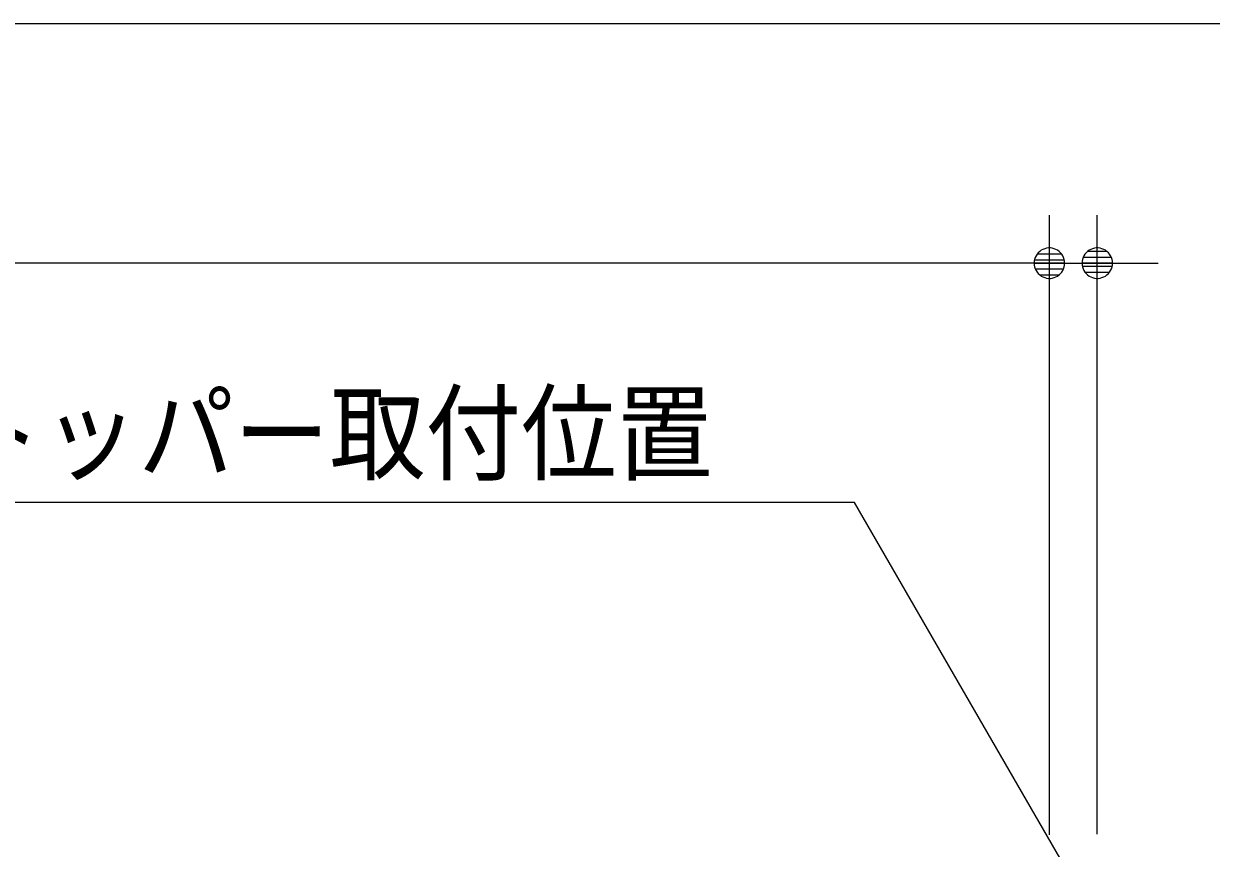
# Model space of a CAD drawing. Units: millimetres, scale not verified. Extents: x -6062 to 6062, y -3045 to 3045.
# Drawn here: x -3987.7 to -3491.9, y 355.6 to 700 of the extents above; entities that cross this region are included whole.
import ezdxf
from ezdxf.enums import TextEntityAlignment as Align

# ---------------------------------------------------------------- set-up
doc = ezdxf.new("R2010")
doc.units = ezdxf.units.MM
doc.header["$LTSCALE"] = 20
for name, color, linetype, lineweight in [('0-0_2寸法-3', 7, 'Continuous', 9), ('0-3_2寸法-1', 7, 'Continuous', 9), ('0-4_0', 7, 'Continuous', 9), ('0-5_2寸法-2', 7, 'Continuous', 9)]:
    doc.layers.add(name, color=color, linetype=linetype, lineweight=lineweight)
doc.styles.add('ＭＳ ゴシック', font='')
doc.styles.get('ＭＳ ゴシック').set_extended_font_data('MS Gothic')

# ---------------------------------------------------------------- blocks, each defined once
blk = doc.blocks.new('_Dot')
at = {"layer": '0-4_0'}
for p, q in [((-10, 0), (-20, 0)), ((9.78, 2), (-9.78, 2)), ((7.99, 6), (-7.99, 6)), ((9.16, -3.98), (-9.16, -3.98)), ((6, -7.98), (-6, -7.98))]:
    blk.add_line(p, q, dxfattribs=at)
for points in [[(10, 0), (9.92, 1.25), (9.69, 2.49), (9.3, 3.68), (8.76, 4.82), (8.09, 5.88), (7.29, 6.85), (6.37, 7.71), (5.36, 8.44), (4.26, 9.05), (3.09, 9.51), (1.87, 9.82), (0.63, 9.98), (-0.63, 9.98), (-1.87, 9.82), (-3.09, 9.51), (-4.26, 9.05), (-5.36, 8.44), (-6.37, 7.71), (-7.29, 6.85), (-8.09, 5.88), (-8.76, 4.82), (-9.3, 3.68), (-9.69, 2.49), (-9.92, 1.25), (-10, 0), (0, 0)], [(-10, 0), (-9.92, -1.25), (-9.69, -2.49), (-9.3, -3.68), (-8.76, -4.82), (-8.09, -5.88), (-7.29, -6.85), (-6.37, -7.71), (-5.36, -8.44), (-4.26, -9.05), (-3.09, -9.51), (-1.87, -9.82), (-0.63, -9.98), (0.63, -9.98), (1.87, -9.82), (3.09, -9.51), (4.26, -9.05), (5.36, -8.44), (6.37, -7.71), (7.29, -6.85), (8.09, -5.88), (8.76, -4.82), (9.3, -3.68), (9.69, -2.49), (9.92, -1.25), (10, 0), (0, 0)]]:
    blk.add_lwpolyline(points, close=True, dxfattribs=at)

msp = doc.modelspace()

# ---------------------------------------------------------------- linework, layer by layer
at = {"layer": '0-0_2寸法-3'}
msp.add_lwpolyline([(-3549.5, 341.8), (-3640.83, 500), (-4257.62, 500)], dxfattribs=at)
at = {"layer": '0-3_2寸法-1'}
for p, q in [((-3471.21, 700), (-4774.79, 700)), ((-3559.5, 361.27), (-3559.5, 620)), ((-3572.21, 600), (-4774.79, 600))]:
    msp.add_line(p, q, dxfattribs=at)
at = {"layer": '0-5_2寸法-2'}
for p, q in [((-3559.5, 361.27), (-3559.5, 620)), ((-3539.5, 361.47), (-3539.5, 620)), ((-3572.21, 600), (-3584.92, 600)), ((-3559.5, 600), (-3539.5, 600)), ((-3526.79, 600), (-3514.08, 600))]:
    msp.add_line(p, q, dxfattribs=at)

# ---------------------------------------------------------------- block references
at = {"layer": '0-3_2寸法-1', "xscale": 0.6356201, "yscale": 0.6356201}
msp.add_blockref('_Dot', (-3559.5, 600), dxfattribs=at)
at = {"layer": '0-5_2寸法-2', "xscale": 0.6356201, "yscale": 0.6356201}
msp.add_blockref('_Dot', (-3559.5, 600), dxfattribs=at)
at = {"layer": '0-5_2寸法-2', "xscale": 0.6356201, "yscale": 0.6356201, "rotation": 180}
msp.add_blockref('_Dot', (-3539.5, 600), dxfattribs=at)

# ---------------------------------------------------------------- texts
at = {"layer": '0-0_2寸法-3', "style": 'ＭＳ ゴシック', "width": 0.9}
msp.add_text('スライド式ストッパー取付位置', height=32.55, dxfattribs=at).set_placement((-4259.54, 502.97), align=Align.BOTTOM_LEFT)

doc.saveas('drawing.dxf')
